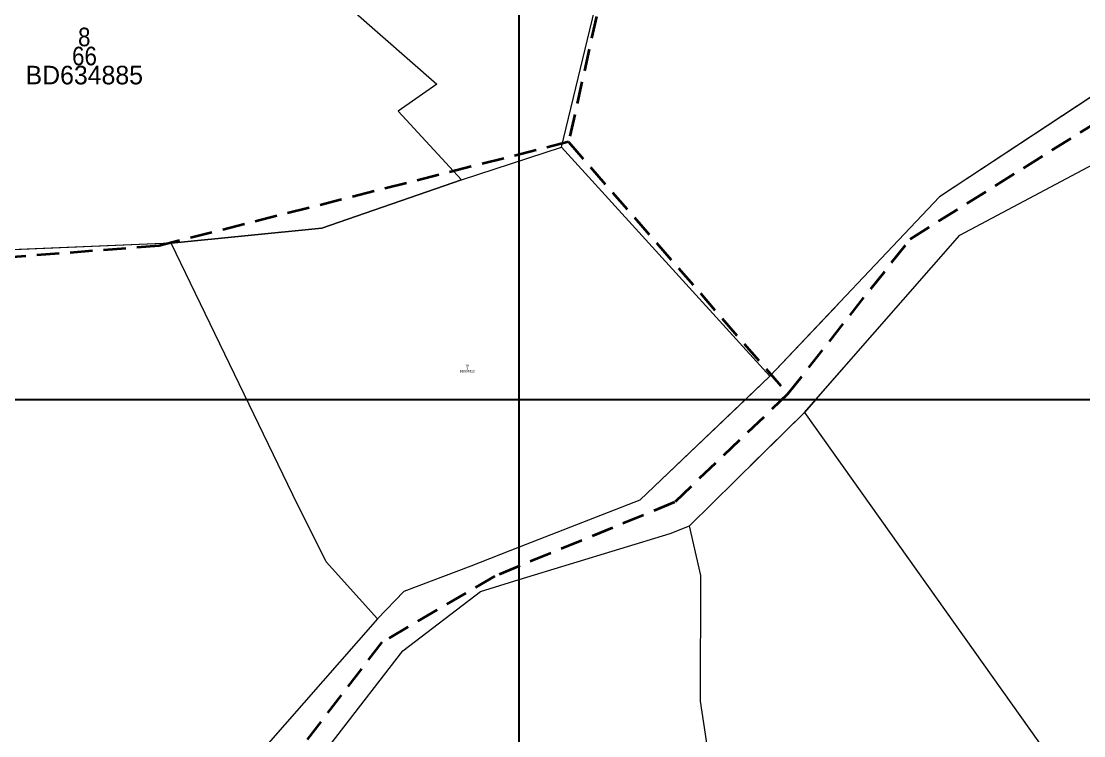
# Model space of a CAD drawing. Header units: metres. Extents: x 547915 to 556085, y 1814738 to 1822008.
# Drawn here: x 551892.8 to 552121.6, y 1818927.6 to 1819081.4 of the extents above; entities that cross this region are included whole.
import ezdxf
from ezdxf.enums import TextEntityAlignment as Align

# ---------------------------------------------------------------- set-up
doc = ezdxf.new("R2010")
doc.units = ezdxf.units.M
doc.header["$LTSCALE"] = 1.6
doc.linetypes.add('MEDIUM_DASHED', pattern=[4.5, 3, -1.5])
for name, color, linetype, lineweight in [('10', 7, 'Continuous', 13), ('23', 7, 'Continuous', 13), ('34', 7, 'MEDIUM_DASHED', 35), ('54', 7, 'Continuous', 25)]:
    doc.layers.add(name, color=color, linetype=linetype, lineweight=lineweight)
doc.layers.add('20', color=7, linetype='Continuous')

msp = doc.modelspace()

# ---------------------------------------------------------------- linework, layer by layer
at = {"layer": '10'}
msp.add_line((551925.1, 1819033.65), (551854.46, 1819030.69), dxfattribs=at)
for points in [[(551987.56, 1819047.24), (552009.1, 1819054.28), (552017.76, 1819090.27), (551996.1, 1819097.01), (551996.02, 1819127.54), (551968.95, 1819144.14), (551947.22, 1819163.83), (551958.52, 1819198.98), (551958.57, 1819212.3)], [(551865.4, 1819108.55), (551881.37, 1819125.49), (551903.21, 1819138.29), (551929.8, 1819110.99), (551964.23, 1819083.6), (551982.27, 1819067.84), (551973.96, 1819062.03), (551987.56, 1819047.24)], [(552053.99, 1819005.02), (552009.1, 1819054.28), (552017.76, 1819090.27)], [(551925.1, 1819033.65), (551957.5, 1819036.85), (551987.56, 1819047.24), (552009.1, 1819054.28), (552053.99, 1819005.02)], [(551987.56, 1819047.24), (551957.5, 1819036.85), (551925.1, 1819033.65), (551854.46, 1819030.69)], [(551969.51, 1818952.82), (551958.42, 1818965.05), (551951.26, 1818979.46), (551925.1, 1819033.65)], [(552061.42, 1818997.2), (552112.04, 1818926.01), (552141.03, 1818912.99), (552144.03, 1818884.08), (552115.9, 1818840.95), (552078.97, 1818794.97)], [(552115.9, 1818840.95), (552045.98, 1818889.06), (552039.03, 1818935.09), (552039.08, 1818962.11), (552036.67, 1818972.83)]]:
    msp.add_lwpolyline(points, dxfattribs=at)
at = {"layer": '23'}
for p, q in [((552068.65, 1819020.49), (552053.99, 1819005.02)), ((552061.42, 1818997.2), (552076.54, 1819014.46)), ((552053.99, 1819005.02), (552048.72, 1819000)), ((552063.87, 1819000), (552061.42, 1818997.2)), ((552061.42, 1818997.2), (552063.87, 1819000)), ((552049.74, 1818985.7), (552061.42, 1818997.2))]:
    msp.add_line(p, q, dxfattribs=at)
for points in [[(552208.78, 1819119.05), (552157.5, 1819087.76), (552090.53, 1819043.58), (552053.99, 1819005.02)], [(552146.76, 1819080.68), (552090.53, 1819043.58), (552053.99, 1819005.02)], [(552063.87, 1819000), (552094.85, 1819035.36), (552138.49, 1819058.54), (552155.09, 1819071.31)], [(552063.87, 1819000), (552094.85, 1819035.36), (552138.49, 1819058.54)], [(552053.99, 1819005.02), (552026.01, 1818978.36), (552000, 1818968.18)], [(552053.99, 1819005.02), (552048.72, 1819000), (552040.92, 1818992.56)], [(552048.72, 1819000), (552026.01, 1818978.36), (552000, 1818968.18)], [(552000, 1818961.23), (552032.51, 1818971.14), (552036.67, 1818972.83), (552061.42, 1818997.2)], [(552000, 1818961.23), (552032.51, 1818971.14), (552036.67, 1818972.83), (552061.42, 1818997.2)], [(552000, 1818968.18), (551989.61, 1818964.11), (551975.17, 1818958.68), (551969.51, 1818952.82)], [(552000, 1818968.18), (551989.61, 1818964.11), (551975.17, 1818958.68), (551969.51, 1818952.82)], [(551931.64, 1818889.93), (551974.96, 1818945.91), (551991.65, 1818958.69), (552000, 1818961.23)], [(551931.64, 1818889.93), (551974.96, 1818945.91), (551991.65, 1818958.69), (552000, 1818961.23)], [(551969.51, 1818952.82), (551929.62, 1818907.35), (551925.62, 1818900.39), (551911.97, 1818873.23)], [(551969.51, 1818952.82), (551929.62, 1818907.35), (551925.62, 1818900.39), (551917.05, 1818883.35)]]:
    msp.add_lwpolyline(points, dxfattribs=at)
at = {"layer": '34'}
for points in [[(551992.91, 1819246.45), (551982.65, 1819223.53), (551960.41, 1819211.53), (551959.25, 1819199.92), (551949.04, 1819163.22), (551993.88, 1819127.28), (551995.36, 1819095.99), (552018.21, 1819089.46), (552010.62, 1819055.4), (552057.87, 1819001.19), (552084.19, 1819034.52), (552130.28, 1819063.34)], [(552010.62, 1819055.4), (551922.46, 1819033.05), (551856.22, 1819027.95), (551769.59, 1818992.26), (551736.47, 1818948.91), (551519.9, 1818915.77), (551535.84, 1818949.1), (551517.36, 1818994.81), (551507.16, 1819038.15), (551451.11, 1819025.4), (551430.73, 1819043.25), (551382.32, 1819035.6), (551369.58, 1818999.91), (551349.2, 1818979.51), (551326.27, 1818979.51), (551293.15, 1819017.75), (551257.48, 1819038.15), (551221.81, 1819043.25), (551218.63, 1819077.35), (551165.76, 1819048.35), (551142.24, 1819060.27), (551078.65, 1818968.7), (551027.91, 1818977.18)], [(552057.87, 1819001.19), (552033.44, 1818977.86), (551994.76, 1818961.97), (551970.44, 1818947.75), (551927.72, 1818892.26), (551952.92, 1818871.08), (552042.79, 1818821.21), (551958.85, 1818743.71), (552074.98, 1818667.04), (552121.67, 1818578.38), (552015.76, 1818445.62), (551997.57, 1818306.13), (551905.19, 1818221.79)]]:
    msp.add_lwpolyline(points, dxfattribs=at)
at = {"layer": '54'}
for p, q in [((552000, 1815000), (552000, 1821000)), ((548000, 1819000), (556000, 1819000))]:
    msp.add_line(p, q, dxfattribs=at)

# ---------------------------------------------------------------- texts
at = {"layer": '20'}
for s, height, width, p in [('8', 4, 0.9, (551906.36, 1819076)), ('66', 4, 0.9, (551906.405, 1819071.9)), ('16', 0.5, 0.95, (551988.82, 1819007.03)), ('3', 0.5, 0.95, (551988.815, 1819006.43))]:
    msp.add_text(s, height=height, dxfattribs=dict(at, width=width)).set_placement(p, align=Align.CENTER)
for s, height, p in [('BD634885', 4, (551906.36, 1819067.8)), ('BD634822', 0.5, (551988.815, 1819005.83))]:
    msp.add_text(s, height=height, dxfattribs=at).set_placement(p, align=Align.CENTER)

doc.saveas('drawing.dxf')
